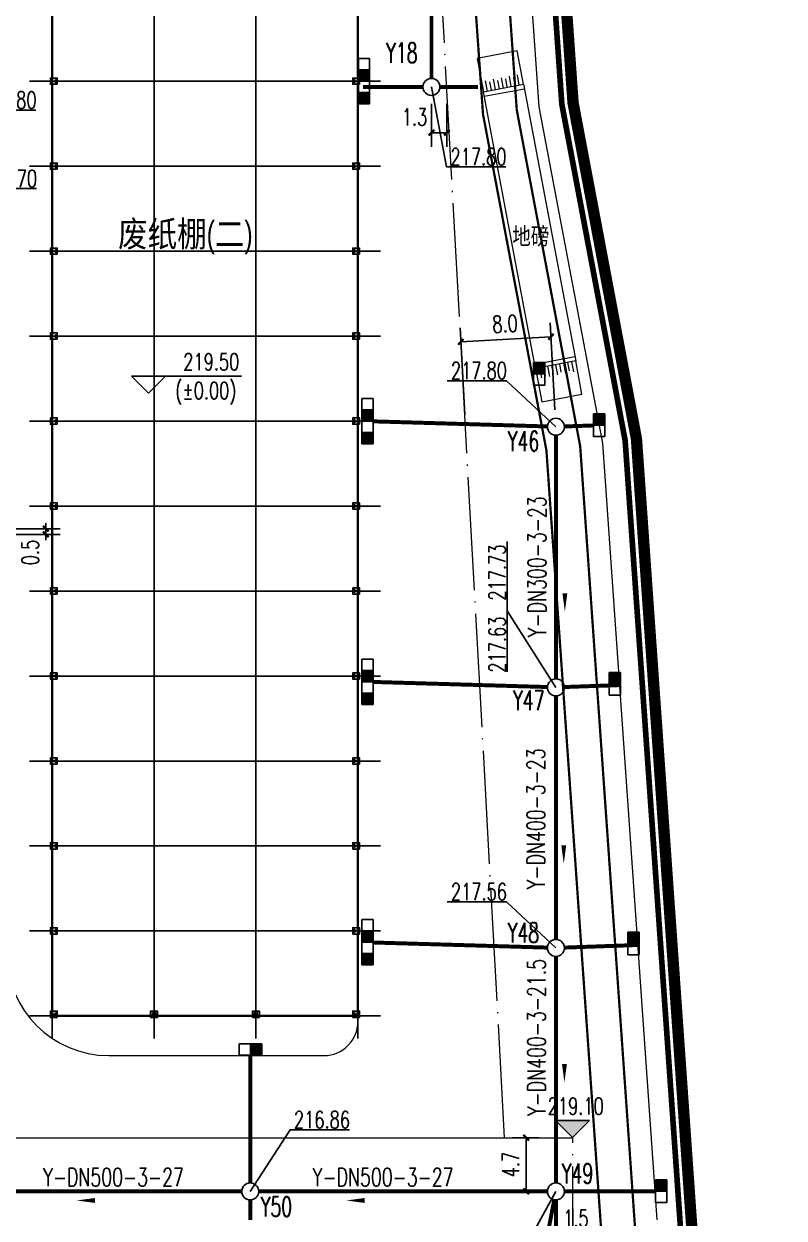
# Model space of a CAD drawing. Header units: metres. Extents: x 497246 to 997717, y 2998582 to 5998198.
# Drawn here: x 500517.7 to 500584.8, y 2999060.5 to 2999165.9 of the extents above; entities that cross this region are included whole.
import ezdxf
from ezdxf.enums import TextEntityAlignment as Align

# ---------------------------------------------------------------- set-up
doc = ezdxf.new("R2010")
doc.units = ezdxf.units.M
doc.header["$LTSCALE"] = 1000
for name, pattern in [('ACAD_ISO05W100', [34, 24, -3, 0.5, -3, 0.5, -3]), ('CENTER', [2, 1.25, -0.25, 0.25, -0.25]), ('DASH', [0.35, 0.25, -0.1]), ('DASHED', [19.05, 12.7, -6.35]), ('DOTE', [2.42, 2, -0.2, 0.02, -0.2]), ('PHANTOM2', [31.75, 15.875, -3.175, 3.175, -3.175, 3.175, -3.175])]:
    doc.linetypes.add(name, pattern=pattern)
doc.layers.get('0').update_dxf_attribs({"linetype": 'CONTINUOUS'})
doc.layers.get('Defpoints').update_dxf_attribs({"linetype": 'CONTINUOUS'})
for name, color, linetype in [('COLUMN', 9, 'CONTINUOUS'), ('DIM_ELEV', 3, 'CONTINUOUS'), ('DOTE', 1, 'CENTER'), ('PIPE-雨水', 4, 'CONTINUOUS'), ('PUB_TEXT', 7, 'CONTINUOUS'), ('TEXT_雨水', 7, 'CONTINUOUS'), ('TWT_DIM', 3, 'CONTINUOUS'), ('TWT_雨水口', 4, 'CONTINUOUS'), ('WELL_雨水', 4, 'CONTINUOUS'), ('YD-R2', 50, 'CONTINUOUS'), ('围墙', 6, 'FENCELINE2'), ('图例层', 7, 'CONTINUOUS'), ('建筑', 7, 'CONTINUOUS'), ('文字', 255, 'CONTINUOUS'), ('新建建筑', 2, 'CONTINUOUS'), ('红线', 1, 'PHANTOM2'), ('雨水标注', 100, 'CONTINUOUS')]:
    doc.layers.add(name, color=color, linetype=linetype)
for name, color, linetype, lineweight in [('细线', 7, 'CONTINUOUS', 18), ('设备', 253, 'CONTINUOUS', 15), ('道路', 4, 'CONTINUOUS', 15), ('道路中线', 1, 'DOTE', 13)]:
    doc.layers.add(name, color=color, linetype=linetype, lineweight=lineweight)
doc.styles.add('_TCH_DIM', font='SIMPLEX', dxfattribs={"bigfont": 'GBCBIG'})
doc.styles.add('_TCH_DIM_T3', font='SIMPLEX', dxfattribs={"width": 0.705882, "bigfont": 'GBCBIG'})
doc.styles.add('_TWT_WELL', font='SIMPLEX', dxfattribs={"width": 0.8, "height": 3.5, "bigfont": 'HZTXT'})
doc.styles.add('CHINA', font='SimSun.ttf', dxfattribs={"width": 0.8, "height": 300})
doc.styles.add('HZTXT', font='txt', dxfattribs={"width": 0.7, "bigfont": 'HZTXT'})
doc.styles.add('TG_LINETYPE', font='SIMPLEX', dxfattribs={"width": 0.8, "height": 3, "bigfont": 'HZTXT'})
doc.styles.add('亨利项目总图布置_2022_8_8_t3--03$0$亨利项目总图布置_2022_8_8_t3--02$0$CEC', font='ARIALN.TTF')
doc.linetypes.add('FENCELINE2', pattern='A,6.35,-2.54,[132,ltypeshp.shx,S=2.54,R=0,X=-2.54,Y=0],-2.54,25.4', length=36.83)
doc.linetypes.add('TG_W', pattern='A,2,-0.3,["W",TG_LINETYPE,S=0.1,R=0,X=-0.23,Y=-0.15],0', length=2.3)
doc.linetypes.add('TG_Y', pattern='A,2,-0.3,["Y",TG_LINETYPE,S=0.1,R=0,X=-0.23,Y=-0.15],0', length=2.3)
doc.dimstyles.new('_TWT_ARCH&&1', dxfattribs={"dimtxt": 1.4875, "dimasz": 0.5, "dimexe": 1.25, "dimexo": 1.5, "dimgap": 0.63125, "dimtad": 1, "dimdec": 1, "dimzin": 0, "dimdsep": 46, "dimtxsty": '_TCH_DIM_T3', "dimblk": 'ARCHTICK', "dimcen": 0.09, "dimclrt": 7, "dimazin": 2, "dimtfac": 1, "dimtdec": 1, "dimtix": 1, "dimtmove": 2, "dimatfit": 3, "dimfxl": 1, "dimtolj": 1, "dimtzin": 0, "dimarcsym": 0})

# ---------------------------------------------------------------- blocks, each defined once
blk = doc.blocks.new('A$C42d9611f')
at = {"layer": '设备', "color": 3, "lineweight": 0}
for p, q in [((0.36, 27.85), (0.36, 28.77)), ((0.71, 27.85), (0.71, 28.6)), ((1.07, 27.85), (1.07, 28.77)), ((1.43, 27.85), (1.43, 28.6)), ((1.79, 27.85), (1.79, 28.77)), ((2.14, 27.85), (2.14, 28.6)), ((2.5, 27.85), (2.5, 28.77)), ((2.86, 27.85), (2.86, 28.6)), ((3.22, 27.85), (3.22, 28.77)), ((0, 27.45), (3.6, 27.45)), ((0, 3.4), (3.6, 3.4)), ((0.36, 3), (0.36, 2.08)), ((0.71, 3), (0.71, 2.25)), ((1.07, 3), (1.07, 2.08)), ((1.43, 3), (1.43, 2.25)), ((1.79, 3), (1.79, 2.08)), ((2.14, 3), (2.14, 2.25)), ((2.5, 3), (2.5, 2.08)), ((2.86, 3), (2.86, 2.25)), ((3.22, 3), (3.22, 2.08))]:
    blk.add_line(p, q, dxfattribs=at)
for points in [[(3.6, 27.85), (3.6, 30.85), (0, 30.85), (0, 27.85)], [(0, 3), (0, 27.85), (3.6, 27.85), (3.6, 3)], [(3.6, 0), (3.6, 3), (0, 3), (0, 0)]]:
    blk.add_lwpolyline(points, close=True, dxfattribs=at)
blk = doc.blocks.new('_ArchTick')
at = {"color": 0, "linetype": 'ByBlock', "const_width": 0.4}
blk.add_lwpolyline([(-0.5, -0.5), (0.5, 0.5)], dxfattribs=at)
blk = doc.blocks.new('*D281')
at = {"layer": 'Defpoints', "color": 0, "transparency": 16777216}
for p in [(500562.01, 2999067.58), (500564.64, 2999067.58), (500564.64, 2999062.84)]:
    blk.add_point(p, dxfattribs=at)
at = {"layer": 'TWT_DIM', "color": 0, "lineweight": -2, "transparency": 16777216}
for p, q in [((500563.14, 2999067.58), (500560.76, 2999067.58)), ((500562.01, 2999062.84), (500562.01, 2999067.58)), ((500563.14, 2999062.84), (500560.76, 2999062.84))]:
    blk.add_line(p, q, dxfattribs=at)
at = {"layer": 'TWT_DIM', "color": 0, "lineweight": -2, "transparency": 16777216, "xscale": 0.5, "yscale": 0.5, "zscale": 0.5}
for p, rotation in [((500562.01, 2999067.58), 90), ((500562.01, 2999062.84), 270)]:
    blk.add_blockref('_ArchTick', p, dxfattribs=dict(at, rotation=rotation))
at = {"layer": 'TWT_DIM', "color": 7, "transparency": 16777216, "insert": (500560.64, 2999065.21), "char_height": 1.488, "attachment_point": 5, "rotation": 90, "style": '_TCH_DIM_T3'}
blk.add_mtext('\\A1;4.7', dxfattribs=at)
blk = doc.blocks.new('*D283')
at = {"layer": 'Defpoints', "color": 0, "transparency": 16777216}
for p in [(500512.15, 2999121.33), (500512.15, 2999120.83), (500519.6, 2999121.33)]:
    blk.add_point(p, dxfattribs=at)
at = {"layer": 'TWT_DIM', "color": 0, "lineweight": -2, "transparency": 16777216}
for p, q in [((500519.6, 2999121.33), (500519.6, 2999121.83)), ((500513.65, 2999121.33), (500520.85, 2999121.33)), ((500513.65, 2999120.83), (500520.85, 2999120.83)), ((500519.6, 2999120.83), (500519.6, 2999121.33)), ((500519.6, 2999120.83), (500519.6, 2999120.33))]:
    blk.add_line(p, q, dxfattribs=at)
at = {"layer": 'TWT_DIM', "color": 0, "lineweight": -2, "transparency": 16777216, "xscale": 0.5, "yscale": 0.5, "zscale": 0.5}
for p, rotation in [((500519.6, 2999121.33), 270), ((500519.6, 2999120.83), 90)]:
    blk.add_blockref('_ArchTick', p, dxfattribs=dict(at, rotation=rotation))
at = {"layer": 'TWT_DIM', "color": 7, "transparency": 16777216, "insert": (500518.22, 2999119.23), "char_height": 1.488, "attachment_point": 5, "rotation": 90, "style": '_TCH_DIM_T3'}
blk.add_mtext('\\A1;0.5', dxfattribs=at)
blk = doc.blocks.new('*D293')
at = {"layer": 'Defpoints', "color": 0, "transparency": 16777216}
for p in [(500553.65, 2999160.33), (500555, 2999160.33), (500555, 2999156.29)]:
    blk.add_point(p, dxfattribs=at)
at = {"layer": 'TWT_DIM', "color": 0, "lineweight": -2, "transparency": 16777216}
for p, q in [((500553.65, 2999158.83), (500553.65, 2999155.04)), ((500555, 2999158.83), (500555, 2999155.04)), ((500553.65, 2999156.29), (500555, 2999156.29))]:
    blk.add_line(p, q, dxfattribs=at)
at = {"layer": 'TWT_DIM', "color": 0, "lineweight": -2, "transparency": 16777216, "xscale": 0.5, "yscale": 0.5, "zscale": 0.5, "rotation": 180}
blk.add_blockref('_ArchTick', (500553.65, 2999156.29), dxfattribs=at)
at = {"layer": 'TWT_DIM', "color": 0, "lineweight": -2, "transparency": 16777216, "xscale": 0.5, "yscale": 0.5, "zscale": 0.5}
blk.add_blockref('_ArchTick', (500555, 2999156.29), dxfattribs=at)
at = {"layer": 'TWT_DIM', "color": 7, "transparency": 16777216, "insert": (500552.15, 2999157.67), "char_height": 1.488, "attachment_point": 5, "style": '_TCH_DIM_T3'}
blk.add_mtext('\\A1;1.3', dxfattribs=at)
blk = doc.blocks.new('*D294')
at = {"layer": 'Defpoints', "color": 0, "transparency": 16777216}
for p in [(500564.2, 2999138.27), (500564.64, 2999130.33), (500556.68, 2999129.89)]:
    blk.add_point(p, dxfattribs=at)
at = {"layer": 'TWT_DIM', "color": 0, "lineweight": -2, "transparency": 16777216}
for p, q in [((500564.55, 2999131.83), (500564.13, 2999139.51)), ((500556.6, 2999131.39), (500556.17, 2999139.08)), ((500556.24, 2999137.83), (500564.2, 2999138.27))]:
    blk.add_line(p, q, dxfattribs=at)
at = {"layer": 'TWT_DIM', "color": 0, "lineweight": -2, "transparency": 16777216, "xscale": 0.5, "yscale": 0.5, "zscale": 0.5}
for p, rotation in [((500564.2, 2999138.27), 3.155551332204011), ((500556.24, 2999137.83), 183.155551332204)]:
    blk.add_blockref('_ArchTick', p, dxfattribs=dict(at, rotation=rotation))
at = {"layer": 'TWT_DIM', "color": 7, "transparency": 16777216, "insert": (500560.14, 2999139.42), "char_height": 1.488, "attachment_point": 5, "rotation": 3.1556, "style": '_TCH_DIM_T3'}
blk.add_mtext('\\A1;8.0', dxfattribs=at)
blk = doc.blocks.new('*D303')
at = {"layer": 'Defpoints', "color": 0, "transparency": 16777216}
for p in [(500564.64, 2999062.84), (500566.14, 2999062.84), (500566.14, 2999059.04)]:
    blk.add_point(p, dxfattribs=at)
at = {"layer": 'TWT_DIM', "color": 0, "lineweight": -2, "transparency": 16777216}
for p, q in [((500564.64, 2999061.34), (500564.64, 2999057.79)), ((500566.14, 2999061.34), (500566.14, 2999057.79)), ((500564.64, 2999059.04), (500566.14, 2999059.04))]:
    blk.add_line(p, q, dxfattribs=at)
at = {"layer": 'TWT_DIM', "color": 0, "lineweight": -2, "transparency": 16777216, "xscale": 0.5, "yscale": 0.5, "zscale": 0.5, "rotation": 180}
blk.add_blockref('_ArchTick', (500564.64, 2999059.04), dxfattribs=at)
at = {"layer": 'TWT_DIM', "color": 0, "lineweight": -2, "transparency": 16777216, "xscale": 0.5, "yscale": 0.5, "zscale": 0.5}
blk.add_blockref('_ArchTick', (500566.14, 2999059.04), dxfattribs=at)
at = {"layer": 'TWT_DIM', "color": 7, "transparency": 16777216, "insert": (500566.4, 2999060.46), "char_height": 1.488, "attachment_point": 5, "style": '_TCH_DIM_T3'}
blk.add_mtext('\\A1;1.5', dxfattribs=at)
blk = doc.blocks.new('$TwtSys$00000187')
blk.add_circle((0, 0), 0.5)
blk = doc.blocks.new('$TwtSys$00000424')
for p, q in [((-500, 250), (500, 250)), ((-500, -250), (-500, 250)), ((0, -250), (0, 250)), ((500, 250), (500, -250)), ((500, -250), (-500, -250))]:
    blk.add_line(p, q)
blk.add_solid([(0, 250), (500, 250), (0, -250), (500, -250)])
blk = doc.blocks.new('$TwtSys$00000425')
for p, q in [((-1000, -250), (-1000, 250)), ((-1000, 250), (0, 250)), ((-500, -250), (-500, 250)), ((0, 250), (1000, 250)), ((0, 250), (0, -250)), ((0, -250), (0, 250)), ((500, -250), (500, 250)), ((1000, 250), (1000, -250)), ((0, -250), (-1000, -250)), ((1000, -250), (0, -250))]:
    blk.add_line(p, q)
for points in [[(-500, 250), (0, 250), (-500, -250), (0, -250)], [(500, 250), (1000, 250), (500, -250), (1000, -250)]]:
    blk.add_solid(points)

msp = doc.modelspace()

# ---------------------------------------------------------------- hatches: boundary and pattern name
at = {"layer": 'DIM_ELEV'}
msp.add_hatch(color=0, dxfattribs=at).paths.add_polyline_path([(500566.1, 2999067.59), (500564.6, 2999069.09), (500567.6, 2999069.09)])

# ---------------------------------------------------------------- linework, layer by layer
at = {"layer": 'COLUMN', "color": 7}
for points in [[(500520.6, 2999160.56), (500520.6, 2999161.11), (500520, 2999161.11), (500520, 2999160.56)], [(500547.3, 2999160.56), (500547.3, 2999161.11), (500546.7, 2999161.11), (500546.7, 2999160.56)], [(500520.6, 2999153.06), (500520.6, 2999153.61), (500520, 2999153.61), (500520, 2999153.06)], [(500547.3, 2999153.06), (500547.3, 2999153.61), (500546.7, 2999153.61), (500546.7, 2999153.06)], [(500520.6, 2999145.56), (500520.6, 2999146.11), (500520, 2999146.11), (500520, 2999145.56)], [(500547.3, 2999145.56), (500547.3, 2999146.11), (500546.7, 2999146.11), (500546.7, 2999145.56)], [(500520.6, 2999138.06), (500520.6, 2999138.61), (500520, 2999138.61), (500520, 2999138.06)], [(500547.3, 2999138.06), (500547.3, 2999138.61), (500546.7, 2999138.61), (500546.7, 2999138.06)], [(500520.6, 2999130.56), (500520.6, 2999131.11), (500520, 2999131.11), (500520, 2999130.56)], [(500547.3, 2999130.56), (500547.3, 2999131.11), (500546.7, 2999131.11), (500546.7, 2999130.56)], [(500520.6, 2999123.06), (500520.6, 2999123.61), (500520, 2999123.61), (500520, 2999123.06)], [(500547.3, 2999123.06), (500547.3, 2999123.61), (500546.7, 2999123.61), (500546.7, 2999123.06)], [(500520.6, 2999115.56), (500520.6, 2999116.11), (500520, 2999116.11), (500520, 2999115.56)], [(500547.3, 2999115.56), (500547.3, 2999116.11), (500546.7, 2999116.11), (500546.7, 2999115.56)], [(500520.6, 2999108.06), (500520.6, 2999108.61), (500520, 2999108.61), (500520, 2999108.06)], [(500547.3, 2999108.06), (500547.3, 2999108.61), (500546.7, 2999108.61), (500546.7, 2999108.06)], [(500520.6, 2999100.56), (500520.6, 2999101.11), (500520, 2999101.11), (500520, 2999100.56)], [(500547.3, 2999100.56), (500547.3, 2999101.11), (500546.7, 2999101.11), (500546.7, 2999100.56)], [(500520.6, 2999093.06), (500520.6, 2999093.61), (500520, 2999093.61), (500520, 2999093.06)], [(500547.3, 2999093.06), (500547.3, 2999093.61), (500546.7, 2999093.61), (500546.7, 2999093.06)], [(500520.6, 2999085.56), (500520.6, 2999086.11), (500520, 2999086.11), (500520, 2999085.56)], [(500547.3, 2999085.56), (500547.3, 2999086.11), (500546.7, 2999086.11), (500546.7, 2999085.56)], [(500520.6, 2999078.2), (500520.6, 2999078.75), (500520, 2999078.75), (500520, 2999078.2)], [(500529.45, 2999078.2), (500529.45, 2999078.75), (500528.85, 2999078.75), (500528.85, 2999078.2)], [(500538.45, 2999078.2), (500538.45, 2999078.75), (500537.85, 2999078.75), (500537.85, 2999078.2)], [(500547.3, 2999078.2), (500547.3, 2999078.75), (500546.7, 2999078.75), (500546.7, 2999078.2)]]:
    msp.add_lwpolyline(points, close=True, dxfattribs=at)
for points in [[(500520.15, 2999160.69), (500520.15, 2999160.97), (500520.17, 2999160.97), (500520.17, 2999160.84), (500520.44, 2999160.84), (500520.44, 2999160.97), (500520.45, 2999160.97), (500520.45, 2999160.69), (500520.44, 2999160.69), (500520.44, 2999160.83), (500520.17, 2999160.83), (500520.17, 2999160.69), (500520.15, 2999160.69)], [(500546.85, 2999160.69), (500546.85, 2999160.97), (500546.87, 2999160.97), (500546.87, 2999160.84), (500547.14, 2999160.84), (500547.14, 2999160.97), (500547.15, 2999160.97), (500547.15, 2999160.69), (500547.14, 2999160.69), (500547.14, 2999160.83), (500546.87, 2999160.83), (500546.87, 2999160.69), (500546.85, 2999160.69)], [(500520.15, 2999153.19), (500520.15, 2999153.47), (500520.17, 2999153.47), (500520.17, 2999153.34), (500520.44, 2999153.34), (500520.44, 2999153.47), (500520.45, 2999153.47), (500520.45, 2999153.19), (500520.44, 2999153.19), (500520.44, 2999153.33), (500520.17, 2999153.33), (500520.17, 2999153.19), (500520.15, 2999153.19)], [(500546.85, 2999153.19), (500546.85, 2999153.47), (500546.87, 2999153.47), (500546.87, 2999153.34), (500547.14, 2999153.34), (500547.14, 2999153.47), (500547.15, 2999153.47), (500547.15, 2999153.19), (500547.14, 2999153.19), (500547.14, 2999153.33), (500546.87, 2999153.33), (500546.87, 2999153.19), (500546.85, 2999153.19)], [(500520.15, 2999145.69), (500520.15, 2999145.97), (500520.17, 2999145.97), (500520.17, 2999145.84), (500520.44, 2999145.84), (500520.44, 2999145.97), (500520.45, 2999145.97), (500520.45, 2999145.69), (500520.44, 2999145.69), (500520.44, 2999145.83), (500520.17, 2999145.83), (500520.17, 2999145.69), (500520.15, 2999145.69)], [(500546.85, 2999145.69), (500546.85, 2999145.97), (500546.87, 2999145.97), (500546.87, 2999145.84), (500547.14, 2999145.84), (500547.14, 2999145.97), (500547.15, 2999145.97), (500547.15, 2999145.69), (500547.14, 2999145.69), (500547.14, 2999145.83), (500546.87, 2999145.83), (500546.87, 2999145.69), (500546.85, 2999145.69)], [(500520.15, 2999138.19), (500520.15, 2999138.47), (500520.17, 2999138.47), (500520.17, 2999138.34), (500520.44, 2999138.34), (500520.44, 2999138.47), (500520.45, 2999138.47), (500520.45, 2999138.19), (500520.44, 2999138.19), (500520.44, 2999138.33), (500520.17, 2999138.33), (500520.17, 2999138.19), (500520.15, 2999138.19)], [(500546.85, 2999138.19), (500546.85, 2999138.47), (500546.87, 2999138.47), (500546.87, 2999138.34), (500547.14, 2999138.34), (500547.14, 2999138.47), (500547.15, 2999138.47), (500547.15, 2999138.19), (500547.14, 2999138.19), (500547.14, 2999138.33), (500546.87, 2999138.33), (500546.87, 2999138.19), (500546.85, 2999138.19)], [(500520.15, 2999130.69), (500520.15, 2999130.97), (500520.17, 2999130.97), (500520.17, 2999130.84), (500520.44, 2999130.84), (500520.44, 2999130.97), (500520.45, 2999130.97), (500520.45, 2999130.69), (500520.44, 2999130.69), (500520.44, 2999130.83), (500520.17, 2999130.83), (500520.17, 2999130.69), (500520.15, 2999130.69)], [(500546.85, 2999130.69), (500546.85, 2999130.97), (500546.87, 2999130.97), (500546.87, 2999130.84), (500547.14, 2999130.84), (500547.14, 2999130.97), (500547.15, 2999130.97), (500547.15, 2999130.69), (500547.14, 2999130.69), (500547.14, 2999130.83), (500546.87, 2999130.83), (500546.87, 2999130.69), (500546.85, 2999130.69)], [(500520.15, 2999123.19), (500520.15, 2999123.47), (500520.17, 2999123.47), (500520.17, 2999123.34), (500520.44, 2999123.34), (500520.44, 2999123.47), (500520.45, 2999123.47), (500520.45, 2999123.19), (500520.44, 2999123.19), (500520.44, 2999123.33), (500520.17, 2999123.33), (500520.17, 2999123.19), (500520.15, 2999123.19)], [(500546.85, 2999123.19), (500546.85, 2999123.47), (500546.87, 2999123.47), (500546.87, 2999123.34), (500547.14, 2999123.34), (500547.14, 2999123.47), (500547.15, 2999123.47), (500547.15, 2999123.19), (500547.14, 2999123.19), (500547.14, 2999123.33), (500546.87, 2999123.33), (500546.87, 2999123.19), (500546.85, 2999123.19)], [(500520.15, 2999115.69), (500520.15, 2999115.97), (500520.17, 2999115.97), (500520.17, 2999115.84), (500520.44, 2999115.84), (500520.44, 2999115.97), (500520.45, 2999115.97), (500520.45, 2999115.69), (500520.44, 2999115.69), (500520.44, 2999115.83), (500520.17, 2999115.83), (500520.17, 2999115.69), (500520.15, 2999115.69)], [(500546.85, 2999115.69), (500546.85, 2999115.97), (500546.87, 2999115.97), (500546.87, 2999115.84), (500547.14, 2999115.84), (500547.14, 2999115.97), (500547.15, 2999115.97), (500547.15, 2999115.69), (500547.14, 2999115.69), (500547.14, 2999115.83), (500546.87, 2999115.83), (500546.87, 2999115.69), (500546.85, 2999115.69)], [(500520.15, 2999108.19), (500520.15, 2999108.47), (500520.17, 2999108.47), (500520.17, 2999108.34), (500520.44, 2999108.34), (500520.44, 2999108.47), (500520.45, 2999108.47), (500520.45, 2999108.19), (500520.44, 2999108.19), (500520.44, 2999108.33), (500520.17, 2999108.33), (500520.17, 2999108.19), (500520.15, 2999108.19)], [(500546.85, 2999108.19), (500546.85, 2999108.47), (500546.87, 2999108.47), (500546.87, 2999108.34), (500547.14, 2999108.34), (500547.14, 2999108.47), (500547.15, 2999108.47), (500547.15, 2999108.19), (500547.14, 2999108.19), (500547.14, 2999108.33), (500546.87, 2999108.33), (500546.87, 2999108.19), (500546.85, 2999108.19)], [(500520.15, 2999100.69), (500520.15, 2999100.97), (500520.17, 2999100.97), (500520.17, 2999100.84), (500520.44, 2999100.84), (500520.44, 2999100.97), (500520.45, 2999100.97), (500520.45, 2999100.69), (500520.44, 2999100.69), (500520.44, 2999100.83), (500520.17, 2999100.83), (500520.17, 2999100.69), (500520.15, 2999100.69)], [(500546.85, 2999100.69), (500546.85, 2999100.97), (500546.87, 2999100.97), (500546.87, 2999100.84), (500547.14, 2999100.84), (500547.14, 2999100.97), (500547.15, 2999100.97), (500547.15, 2999100.69), (500547.14, 2999100.69), (500547.14, 2999100.83), (500546.87, 2999100.83), (500546.87, 2999100.69), (500546.85, 2999100.69)], [(500520.15, 2999093.19), (500520.15, 2999093.47), (500520.17, 2999093.47), (500520.17, 2999093.34), (500520.44, 2999093.34), (500520.44, 2999093.47), (500520.45, 2999093.47), (500520.45, 2999093.19), (500520.44, 2999093.19), (500520.44, 2999093.33), (500520.17, 2999093.33), (500520.17, 2999093.19), (500520.15, 2999093.19)], [(500546.85, 2999093.19), (500546.85, 2999093.47), (500546.87, 2999093.47), (500546.87, 2999093.34), (500547.14, 2999093.34), (500547.14, 2999093.47), (500547.15, 2999093.47), (500547.15, 2999093.19), (500547.14, 2999093.19), (500547.14, 2999093.33), (500546.87, 2999093.33), (500546.87, 2999093.19), (500546.85, 2999093.19)], [(500520.15, 2999085.69), (500520.15, 2999085.97), (500520.17, 2999085.97), (500520.17, 2999085.84), (500520.44, 2999085.84), (500520.44, 2999085.97), (500520.45, 2999085.97), (500520.45, 2999085.69), (500520.44, 2999085.69), (500520.44, 2999085.83), (500520.17, 2999085.83), (500520.17, 2999085.69), (500520.15, 2999085.69)], [(500546.85, 2999085.69), (500546.85, 2999085.97), (500546.87, 2999085.97), (500546.87, 2999085.84), (500547.14, 2999085.84), (500547.14, 2999085.97), (500547.15, 2999085.97), (500547.15, 2999085.69), (500547.14, 2999085.69), (500547.14, 2999085.83), (500546.87, 2999085.83), (500546.87, 2999085.69), (500546.85, 2999085.69)], [(500520.15, 2999078.33), (500520.15, 2999078.61), (500520.17, 2999078.61), (500520.17, 2999078.48), (500520.44, 2999078.48), (500520.44, 2999078.61), (500520.45, 2999078.61), (500520.45, 2999078.33), (500520.44, 2999078.33), (500520.44, 2999078.47), (500520.17, 2999078.47), (500520.17, 2999078.33), (500520.15, 2999078.33)], [(500529, 2999078.33), (500529, 2999078.61), (500529.02, 2999078.61), (500529.02, 2999078.48), (500529.29, 2999078.48), (500529.29, 2999078.61), (500529.3, 2999078.61), (500529.3, 2999078.33), (500529.29, 2999078.33), (500529.29, 2999078.47), (500529.02, 2999078.47), (500529.02, 2999078.33), (500529, 2999078.33)], [(500538, 2999078.33), (500538, 2999078.61), (500538.02, 2999078.61), (500538.02, 2999078.48), (500538.29, 2999078.48), (500538.29, 2999078.61), (500538.3, 2999078.61), (500538.3, 2999078.33), (500538.29, 2999078.33), (500538.29, 2999078.47), (500538.02, 2999078.47), (500538.02, 2999078.33), (500538, 2999078.33)], [(500546.85, 2999078.33), (500546.85, 2999078.61), (500546.87, 2999078.61), (500546.87, 2999078.48), (500547.14, 2999078.48), (500547.14, 2999078.61), (500547.15, 2999078.61), (500547.15, 2999078.33), (500547.14, 2999078.33), (500547.14, 2999078.47), (500546.87, 2999078.47), (500546.87, 2999078.33), (500546.85, 2999078.33)]]:
    msp.add_lwpolyline(points, dxfattribs=at)
at = {"layer": 'DIM_ELEV', "color": 0}
for p, q in [((500566.1, 2999067.59), (500564.6, 2999069.09)), ((500564.6, 2999069.09), (500567.6, 2999069.09)), ((500566.1, 2999067.59), (500567.6, 2999069.09))]:
    msp.add_line(p, q, dxfattribs=at)
at = {"layer": 'DOTE'}
for p, q in [((500520.15, 2999076.33), (500520.15, 2999199.33)), ((500529.15, 2999076.33), (500529.15, 2999199.33)), ((500538.15, 2999076.33), (500538.15, 2999199.33)), ((500547.15, 2999076.33), (500547.15, 2999199.33)), ((500549.15, 2999160.83), (500518.15, 2999160.83)), ((500549.15, 2999153.33), (500518.15, 2999153.33)), ((500549.15, 2999145.83), (500518.15, 2999145.83)), ((500549.15, 2999138.33), (500518.15, 2999138.33)), ((500549.15, 2999130.83), (500518.15, 2999130.83)), ((500549.15, 2999123.33), (500518.15, 2999123.33)), ((500549.15, 2999115.83), (500518.15, 2999115.83)), ((500549.15, 2999108.33), (500518.15, 2999108.33)), ((500549.15, 2999100.83), (500518.15, 2999100.83)), ((500549.15, 2999093.33), (500518.15, 2999093.33)), ((500549.15, 2999085.83), (500518.15, 2999085.83)), ((500549.15, 2999078.33), (500518.15, 2999078.33))]:
    msp.add_line(p, q, dxfattribs=at)
at = {"layer": 'PIPE-雨水', "color": 0, "linetype": 'TG_Y', "ltscale": 0.005, "const_width": 0.35}
for points in [[(500553.65, 2999161.08), (500553.65, 2999182.58)], [(500548.5, 2999130.81), (500563.89, 2999130.36)], [(500565.38, 2999130.36), (500567.96, 2999130.45)], [(500564.64, 2999108.08), (500564.64, 2999129.58)], [(500548.5, 2999107.81), (500563.89, 2999107.36)], [(500564.64, 2999085.08), (500564.64, 2999106.58)], [(500565.38, 2999107.36), (500570.27, 2999107.53)], [(500548.5, 2999084.81), (500563.89, 2999084.36)], [(500565.38, 2999084.36), (500571.88, 2999084.59)], [(500564.64, 2999063.59), (500564.64, 2999083.58)], [(500511.4, 2999062.84), (500536.89, 2999062.84)], [(500538.39, 2999062.84), (500563.89, 2999062.84)], [(500565.39, 2999062.84), (500573.41, 2999062.84)], [(500537.64, 2999060.33), (500537.64, 2999062.09)], [(500562.89, 2999053.78), (500564.49, 2999062.1)], [(500564.64, 2999033.59), (500564.64, 2999062.09)]]:
    msp.add_lwpolyline(points, dxfattribs=at)
at = {"layer": 'PIPE-雨水', "color": 0, "linetype": 'TG_Y', "ltscale": 0.0025, "const_width": 0.35}
for points in [[(500547.61, 2999160.33), (500552.9, 2999160.33)], [(500537.64, 2999063.59), (500537.64, 2999074.83)]]:
    msp.add_lwpolyline(points, dxfattribs=at)
at = {"layer": 'PIPE-雨水', "color": 0, "linetype": 'TG_W', "ltscale": 2.5, "const_width": 0.35}
msp.add_lwpolyline([(500554.4, 2999160.33), (500557.77, 2999160.33)], dxfattribs=at)
at = {"layer": 'PIPE-雨水', "color": 70, "linetype": 'ByBlock'}
for points in [[(500565.43, 2999118.5, 0, 0, 0), (500565.43, 2999114.02, 0, 0.432, 0), (500565.43, 2999115.64, 0, 0, 0)], [(500565.33, 2999096.25, 0, 0, 0), (500565.33, 2999091.77, 0, 0.432, 0), (500565.33, 2999093.39, 0, 0, 0)], [(500565.39, 2999076.95, 0, 0, 0), (500565.39, 2999072.46, 0, 0.432, 0), (500565.39, 2999074.08, 0, 0, 0)], [(500526.79, 2999062.04, 0, 0, 0), (500522.31, 2999062.04, 0, 0.432, 0), (500523.93, 2999062.04, 0, 0, 0)], [(500550.6, 2999062.04, 0, 0, 0), (500546.12, 2999062.04, 0, 0.432, 0), (500547.74, 2999062.04, 0, 0, 0)]]:
    msp.add_lwpolyline(points, format="xyseb", dxfattribs=at)
at = {"layer": 'YD-R2', "color": 0}
msp.add_lwpolyline([(500584.25, 2998901.33), (500577.77, 2998993.55), (500579.16, 2999023.72), (500571.75, 2999129.26), (500566.15, 2999158.94), (500559.45, 2999254.33)], dxfattribs=at)
at = {"layer": '围墙', "ltscale": 0.3, "const_width": 0.5, "flags": 128}
for points in [[(500558.06, 2999253.33), (500558.52, 2999253.33), (500565.16, 2999158.81), (500570.75, 2999129.13), (500575.59, 2999060.33)], [(500575.41, 2999062.83), (500578.16, 2999023.71), (500576.77, 2998993.54), (500583.18, 2998902.33), (500517.24, 2998902.33)]]:
    msp.add_lwpolyline(points, dxfattribs=at)
at = {"layer": '图例层', "color": 1, "linetype": 'DASHED', "ltscale": 0.5, "const_width": 0.2}
msp.add_lwpolyline([(500554.86, 2999248.33), (500561.18, 2999158.3), (500566.78, 2999128.62), (500574.15, 2999023.66), (500572.77, 2998993.49), (500578.68, 2998909.33)], dxfattribs=at)
at = {"layer": '图例层', "color": 11, "linetype": 'DASH', "ltscale": 20, "const_width": 0.2, "flags": 128}
msp.add_lwpolyline([(500552.13, 2999244.33), (500558.2, 2999157.92), (500563.8, 2999128.24), (500571.15, 2999023.63), (500569.76, 2998993.45), (500575.39, 2998913.33)], dxfattribs=at)
at = {"layer": '建筑', "linetype": 'Continuous', "const_width": 0.1}
msp.add_lwpolyline([(500520.15, 2999197.33), (500520.15, 2999078.33), (500547.15, 2999078.33), (500547.15, 2999197.33)], close=True, dxfattribs=at)
at = {"layer": '文字', "color": 0}
for p, q in [((500528.65, 2999133.3), (500527.15, 2999134.8)), ((500527.15, 2999134.8), (500536.88, 2999134.8)), ((500528.65, 2999133.3), (500530.15, 2999134.8))]:
    msp.add_line(p, q, dxfattribs=at)
at = {"layer": '新建建筑', "color": 0, "linetype": 'Continuous', "const_width": 0.2}
msp.add_lwpolyline([(500520.15, 2999197.33), (500520.15, 2999078.33), (500547.15, 2999078.33), (500547.15, 2999197.33)], close=True, dxfattribs=at)
at = {"layer": '红线', "color": 1, "linetype": 'ACAD_ISO05W100', "flags": 128}
for const_width in [1, 1, 1, 1, 0.7, 0.7, 0.7, 0.7]:
    msp.add_lwpolyline([(500559.45, 2999254.33), (500566.15, 2999158.94), (500571.75, 2999129.26), (500579.16, 2999023.72), (500577.77, 2998993.55), (500584.25, 2998901.33), (500265.42, 2998901.33), (500240.42, 2998904.83), (500173.41, 2998904.83), (500171.58, 2998904.92), (500170.4, 2998905.06, -0.37059), (500153.41, 2998924.83), (500153.33, 2998970.3), (500149.78, 2998995.3), (500149.49, 2999162.67, 0.017235), (500146.94, 2999232.92), (500146.89, 2999234.33, -0.414214), (500166.89, 2999254.33), (500559.45, 2999254.33)], format="xyb", close=True, dxfattribs=dict(at, const_width=const_width))
at = {"layer": '道路', "linetype": 'ByBlock', "ltscale": 0.2}
for p, q in [((500563.17, 2999158.56), (500556.87, 2999248.2)), ((500547.15, 2999198.83), (500547.15, 2999077.83)), ((500547.15, 2999198.83), (500547.15, 2999077.83)), ((500568.77, 2999128.88), (500563.17, 2999158.56)), ((500568.77, 2999128.88), (500563.17, 2999158.56)), ((500573.58, 2999060.33), (500568.77, 2999128.88))]:
    msp.add_line(p, q, dxfattribs=at)
at = {"layer": '道路', "linetype": 'ByBlock', "lineweight": 0, "ltscale": 0.2}
msp.add_line((500525.15, 2999074.83), (500544.15, 2999074.83), dxfattribs=at)
msp.add_line((500525.15, 2999074.83), (500544.15, 2999074.83), dxfattribs=at)
msp.add_arc((500525.15, 2999083.83), 9, 180, 270, dxfattribs=at)
msp.add_arc((500525.15, 2999083.83), 9, 180, 270, dxfattribs=at)
at = {"layer": '道路', "linetype": 'ByBlock', "ltscale": 0.2}
for end in [360, 0]:
    msp.add_arc((500544.15, 2999077.83), 3, 270, end, dxfattribs=at)
at = {"layer": '道路中线', "ltscale": 0.005}
for p, q in [((500560.11, 2999067.58), (500552.52, 2999205.33)), ((500401.64, 2999067.58), (500566.14, 2999067.58)), ((500401.64, 2999067.58), (500566.14, 2999067.58)), ((500566.14, 2998909.83), (500566.14, 2999067.58))]:
    msp.add_line(p, q, dxfattribs=at)
at = {"layer": '道路中线', "ltscale": 5}
msp.add_line((500400.14, 2999067.58), (500566.14, 2999067.58), dxfattribs=at)
at = {"layer": '雨水标注', "color": 70}
for p, q in [((500554.99, 2999153.28), (500553.65, 2999160.33)), ((500518.72, 2999158.28), (500513.49, 2999158.28)), ((500560.22, 2999153.28), (500554.99, 2999153.28)), ((500518.77, 2999151.36), (500513.54, 2999151.36)), ((500560.26, 2999134.4), (500555.03, 2999134.4)), ((500560.26, 2999134.4), (500564.64, 2999130.33)), ((500560.34, 2999120.21), (500560.34, 2999114.09)), ((500560.34, 2999114.09), (500560.34, 2999108.71)), ((500560.34, 2999114.09), (500564.64, 2999107.33)), ((500560.26, 2999088.4), (500555.03, 2999088.4)), ((500560.26, 2999088.4), (500564.64, 2999084.33)), ((500541.18, 2999068.28), (500537.64, 2999062.84)), ((500546.4, 2999068.28), (500541.18, 2999068.28)), ((500553.7, 2999043.03), (500564.64, 2999062.84))]:
    msp.add_line(p, q, dxfattribs=at)

# ---------------------------------------------------------------- block references
at = {"layer": 'TWT_雨水口', "xscale": 0.002, "yscale": 0.002, "zscale": 0.002}
for name, p, rotation in [('$TwtSys$00000425', (500547.69, 2999160.83), 270), ('$TwtSys$00000424', (500563.17, 2999135), 90), ('$TwtSys$00000425', (500548, 2999130.83), 270), ('$TwtSys$00000424', (500568.46, 2999130.47), 90), ('$TwtSys$00000425', (500548, 2999107.83), 270), ('$TwtSys$00000424', (500569.83, 2999107.65), 90), ('$TwtSys$00000425', (500548, 2999084.83), 270), ('$TwtSys$00000424', (500571.5, 2999084.73), 90), ('$TwtSys$00000424', (500573.93, 2999062.85), 90)]:
    msp.add_blockref(name, p, dxfattribs=dict(at, rotation=rotation))
msp.add_blockref('$TwtSys$00000424', (500537.66, 2999075.36), dxfattribs=at)
at = {"layer": 'WELL_雨水', "xscale": 1.5, "yscale": 1.5, "zscale": 1.5}
for p in [(500553.65, 2999160.33), (500564.64, 2999130.33), (500564.64, 2999107.33), (500564.64, 2999084.33), (500537.64, 2999062.84), (500564.64, 2999062.84)]:
    msp.add_blockref('$TwtSys$00000187', p, dxfattribs=at)
at = {"layer": '细线', "linetype": 'Continuous', "rotation": 10.67404714547047}
msp.add_blockref('A$C42d9611f', (500563.4, 2999132.53), dxfattribs=at)

# ---------------------------------------------------------------- texts
at = {"layer": 'PIPE-雨水', "color": 70, "style": 'HZTXT', "width": 0.7}
for s, p in [('Y-DN300-3-23', (500562.97, 2999117.97, 20.88)), ('Y-DN400-3-23', (500562.87, 2999095.72, 20.88)), ('Y-DN400-3-21.5', (500562.93, 2999076.42, 20.88))]:
    msp.add_text(s, height=1.6, rotation=90, dxfattribs=at).set_placement(p, align=Align.MIDDLE)
for p in [(500525.57, 2999064.1, 20.88), (500549.38, 2999064.1, 20.88)]:
    msp.add_text('Y-DN500-3-27', height=1.6, dxfattribs=at).set_placement(p, align=Align.MIDDLE)
at = {"layer": 'PUB_TEXT', "color": 0, "style": '_TCH_DIM', "width": 0.705882}
msp.add_text('219.10', height=1.488, dxfattribs=at).set_placement((500563.91, 2999069.62))
at = {"layer": 'TEXT_雨水', "style": '_TWT_WELL', "width": 0.64}
for s, p in [('Y18', (500549.64, 2999162.46)), ('Y46', (500560.38, 2999128.18)), ('Y47', (500560.84, 2999105.31)), ('Y48', (500560.37, 2999084.81)), ('Y49', (500565.15, 2999063.55)), ('Y50', (500538.56, 2999060.62))]:
    msp.add_text(s, height=1.75, dxfattribs=at).set_placement(p)
at = {"layer": '文字', "color": 7, "style": '亨利项目总图布置_2022_8_8_t3--03$0$亨利项目总图布置_2022_8_8_t3--02$0$CEC', "width": 0.85}
msp.add_text('废纸棚(二)', height=2.25, dxfattribs=at).set_placement((500525.97, 2999146.23))
at = {"layer": '文字', "color": 7, "linetype": 'Continuous', "style": 'CHINA', "width": 0.8}
msp.add_text('地磅', height=1.5, dxfattribs=at).set_placement((500560.78, 2999146.41))
at = {"layer": '文字', "color": 0, "style": '_TCH_DIM', "width": 0.705882}
for s, p in [('219.50', (500531.73, 2999135.32)), ('(%%P0.00)', (500531.03, 2999132.78))]:
    msp.add_text(s, height=1.488, dxfattribs=at).set_placement(p)
at = {"layer": '雨水标注', "color": 70, "style": 'HZTXT', "width": 0.7}
for s, p in [('217.80', (500516.3, 2999159.17, 20.88)), ('217.80', (500557.8, 2999154.17, 20.88)), ('217.70', (500516.35, 2999152.24, 20.88)), ('217.80', (500557.84, 2999135.29, 20.88)), ('217.56', (500557.84, 2999089.29, 20.88)), ('216.86', (500543.98, 2999069.17, 20.88))]:
    msp.add_text(s, height=1.5, dxfattribs=at).set_placement(p, align=Align.MIDDLE)
for s, p in [('217.73', (500559.45, 2999117.46, 20.88)), ('217.63', (500559.45, 2999111.1, 20.88))]:
    msp.add_text(s, height=1.5, rotation=90, dxfattribs=at).set_placement(p, align=Align.MIDDLE)

# ---------------------------------------------------------------- dimensions: what is measured, and where the dimension line sits
at = {"layer": 'TWT_DIM', "color": 3}
for base, p1, p2, angle, picture, middle in [((500555.0004, 2999156.2939), (500553.6548, 2999160.3327), (500555.0004, 2999160.3327), 0, '*D293', (500552.1548, 2999157.6689)), ((500519.6, 2999121.33), (500512.15, 2999120.83), (500512.15, 2999121.33), 90, '*D283', (500518.22, 2999119.23)), ((500566.14, 2999059.04), (500564.64, 2999062.84), (500566.14, 2999062.84), 0, '*D303', (500566.4, 2999060.46))]:
    dim = msp.add_linear_dim(base=base, p1=p1, p2=p2, angle=angle, dimstyle='_TWT_ARCH&&1', dxfattribs=at)
    dim.commit()
    dim.dimension.update_dxf_attribs({"geometry": picture, "text_midpoint": middle, "dimtype": 129})
for p1, p2, distance, picture, middle in [((500556.68, 2999129.89), (500564.64, 2999130.33), 7.95, '*D294', (500560.14, 2999139.42)), ((500564.64, 2999062.84), (500564.64, 2999067.58), 2.62, '*D281', (500560.64, 2999065.21))]:
    dim = msp.add_aligned_dim(p1=p1, p2=p2, distance=distance, dimstyle='_TWT_ARCH&&1', dxfattribs=at)
    dim.commit()
    dim.dimension.update_dxf_attribs({"geometry": picture, "text_midpoint": middle})

doc.saveas('drawing.dxf')
